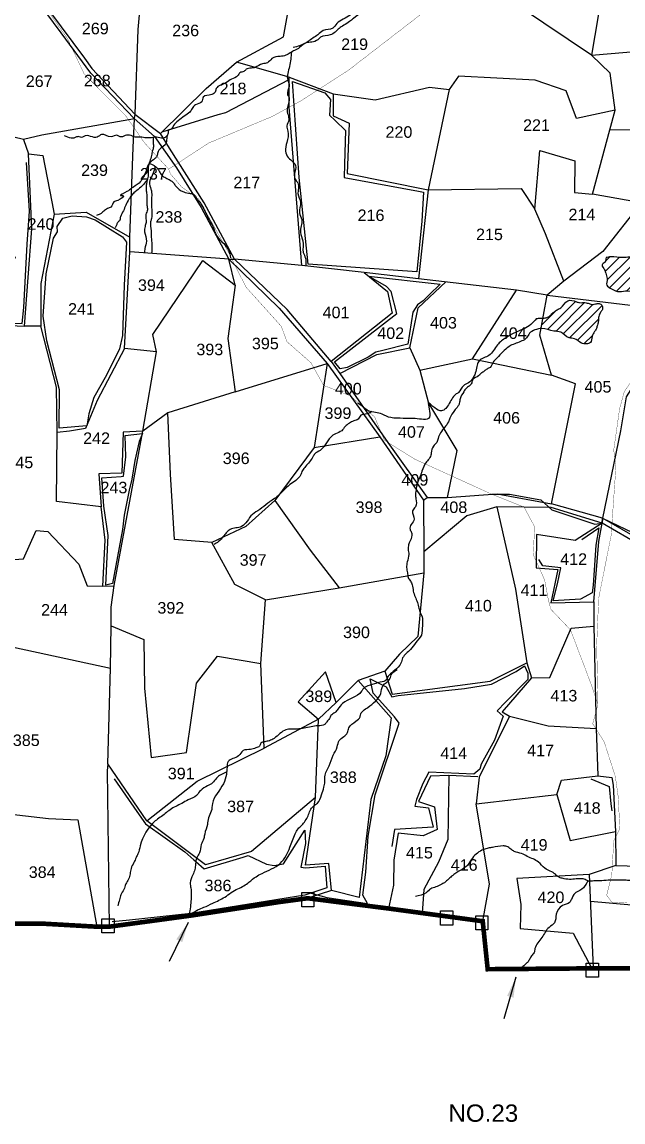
# Model space of a CAD drawing. Header units: feet. Extents: x 182083 to 187049, y 1571345 to 1577743.
# Drawn here: x 183871 to 184913, y 1572748 to 1574657 of the extents above; entities that cross this region are included whole.
import ezdxf
from ezdxf.enums import TextEntityAlignment as Align

# ---------------------------------------------------------------- set-up
doc = ezdxf.new("R2010")
doc.units = ezdxf.units.FT
doc.header["$LTSCALE"] = 15
doc.header["$MEASUREMENT"] = 0
doc.linetypes.add('ACAD_ISO02W100', pattern=[15, 12, -3])
doc.linetypes.add('HIDDEN2', pattern=[0.1875, 0.125, -0.0625])
for name, color, linetype in [('HILL', 223, 'Continuous'), ('PLOT', 7, 'Continuous'), ('PLOT NO', 7, 'Continuous'), ('ROADS', 6, 'ACAD_ISO02W100'), ('TANKS-STREAM', 4, 'Continuous'), ('TEXT', 1, 'Continuous'), ('VILLAGE STONES', 240, 'Continuous')]:
    doc.layers.add(name, color=color, linetype=linetype)
doc.layers.add('VILLAGE BOUNDRY', color=5, linetype='HIDDEN2', lineweight=100)
doc.styles.get("Standard").update_dxf_attribs({"font": 'arial.ttf'})
doc.dimstyles.get("Standard").update_dxf_attribs({"dimtxt": 0.18, "dimasz": 35, "dimexe": 0.18, "dimexo": 0.0625, "dimgap": 0.09, "dimtad": 0, "dimtih": 1, "dimtoh": 1, "dimdec": 4, "dimzin": 0, "dimdsep": 46, "dimtxsty": 'Standard', "dimcen": 0.09, "dimadec": 0, "dimazin": 0, "dimtfac": 1, "dimtdec": 4, "dimtofl": 0, "dimtmove": 0, "dimatfit": 3, "dimfxl": 0, "dimtolj": 1, "dimtzin": 0, "dimarcsym": 0})

msp = doc.modelspace()

# ---------------------------------------------------------------- hatches: boundary and pattern name
at = {"layer": 'TANKS-STREAM', "lineweight": -3}
h = msp.add_hatch(dxfattribs=at)
h.set_pattern_fill('ANSI31', color=256, scale=100)
edge = h.paths.add_edge_path()
edge.add_spline(control_points=[(184884.1, 1574247.9), (184884.1, 1574247.9), (184886.7, 1574248.5), (184896.2, 1574250.7), (184910, 1574247.1), (184925, 1574249.2), (184939.1, 1574249.1), (184952.2, 1574251.1), (184965.2, 1574250.8), (184973, 1574256.6), (184983.3, 1574257.9), (184994.4, 1574255.1), (185010.3, 1574263.4), (185040.6, 1574264.5), (185038.6, 1574237.4), (185037.5, 1574223.3), (185040.3, 1574211.5), (185027, 1574204.5), (185031.3, 1574194.1), (185031.5, 1574184.1), (185022.7, 1574184.2), (185014.6, 1574177.7), (185000.8, 1574180.7), (184988.1, 1574188.2), (184975.3, 1574179.9), (184963.8, 1574188.1), (184950.8, 1574186.3), (184936.8, 1574184.6), (184922.8, 1574192.8), (184906.7, 1574186.8), (184895.4, 1574193.2), (184882.3, 1574199.1), (184887.6, 1574211.2), (184883.3, 1574219.6), (184882, 1574227.7), (184874.2, 1574235), (184883.4, 1574240), (184883.8, 1574245.1), (184884.1, 1574247.9)], knot_values=[0, 0, 0, 0, 4.036568, 8.073136, 29.005068, 41.152576, 53.069734, 71.306524, 81.182189, 90.899843, 98.937837, 111.907533, 123.337177, 152.923021, 177.360436, 187.588219, 198.024638, 209.225224, 222.804343, 227.206641, 235.471209, 242.665238, 258.404014, 273.356514, 283.402188, 298.354649, 309.430678, 322.183141, 339.868191, 354.359208, 368.834654, 378.985006, 390.565856, 400.084237, 406.222614, 415.932682, 422.427111, 430.59581, 430.59581, 430.59581, 430.59581], degree=3, periodic=0)
h.paths.add_polyline_path([(184933.1, 1574222.5), (184989.9, 1574222.5), (184989.9, 1574253.1), (184933.1, 1574253.1)], flags=24)
h = msp.add_hatch(dxfattribs=at)
h.set_pattern_fill('ANSI31', color=256, scale=100)
edge = h.paths.add_edge_path()
edge.add_spline(control_points=[(184771.2, 1574125.1), (184771.7, 1574125.2), (184779.2, 1574125.4), (184790.1, 1574119.5), (184807.9, 1574120.2), (184816.4, 1574107.2), (184831.4, 1574108.6), (184839.1, 1574099.2), (184849.1, 1574097.7), (184859.6, 1574099.5), (184858.4, 1574111.5), (184863.5, 1574118.8), (184867.5, 1574124.9), (184868.5, 1574130.3), (184870.8, 1574135.8), (184870.5, 1574141.1), (184871.6, 1574147.4), (184873.6, 1574152.9), (184879.5, 1574158.4), (184877.3, 1574166.9), (184870.8, 1574169), (184865.1, 1574167.1), (184857.9, 1574166.3), (184851, 1574169.9), (184844.2, 1574169.9), (184837.8, 1574169.4), (184829.7, 1574172.4), (184814.9, 1574177.2), (184809.2, 1574161.2), (184799.7, 1574158.3), (184795.3, 1574154.6), (184790.3, 1574151.5), (184786.2, 1574145.6), (184779.7, 1574143.3), (184775.7, 1574143), (184774.5, 1574142.9)], knot_values=[11.137682, 11.137682, 11.137682, 11.137682, 12.715383, 34.042607, 46.000741, 63.335298, 72.9538, 87.26114, 95.540364, 103.159366, 114.534805, 123.992481, 130.142512, 136.101079, 140.443051, 147.757778, 151.572767, 159.630293, 164.957239, 174.919988, 178.266316, 184.425511, 192.583512, 199.12196, 207.173147, 212.52532, 218.222406, 233.294715, 250.762656, 257.452271, 262.243844, 267.715225, 275.107768, 283.238046, 287.086629, 287.086629, 287.086629, 287.086629], degree=3, periodic=0)
edge.add_line((184774.5, 1574142.9), (184771.2, 1574125.1))

# ---------------------------------------------------------------- linework, layer by layer
at = {"layer": 'HILL', "lineweight": -3}
for points in [[(184340, 1574553.2), (184395.8, 1574534), (184406.1, 1574522.5), (184404.3, 1574495.3), (184414, 1574486), (184432.2, 1574468.5), (184430.2, 1574410.3), (184429.4, 1574386.7), (184558.5, 1574363), (184567.5, 1574361.3), (184564.3, 1574311.1), (184555.9, 1574223.5), (184367.4, 1574236.7), (184351.8, 1574387.1), (184340, 1574553.2)], [(183788.2, 1574458.4), (183787.2, 1574432.7), (183818, 1574332), (183818.8, 1574288.6), (183827.1, 1574277.1), (183838.2, 1574267.5), (183859, 1574248.8), (183843.9, 1574213.3), (183837.9, 1574199.3), (183821.6, 1574161.2), (183829.1, 1574136.9), (183835.5, 1574134.3), (183870.7, 1574133.7), (183873.6, 1574161.5), (183879.9, 1574271.1), (183883.6, 1574328.4), (183878.3, 1574412.9)], [(183941.4, 1574316.6), (183957.5, 1574320.5), (183982.6, 1574318.5), (183997.8, 1574313.5), (184019.1, 1574300.4), (184045.3, 1574284.2), (184051.7, 1574274.7), (184048.1, 1574200.1), (184044.9, 1574112.7), (184039.9, 1574089.8), (184017.1, 1574043.8), (183995.1, 1574005.4), (183986.6, 1573976.7), (183983, 1573955.9), (183935.3, 1573951.9), (183935.6, 1574018.6), (183913.8, 1574103.8), (183907.5, 1574146.5), (183912.8, 1574219.9), (183925.6, 1574281.7), (183932.3, 1574292.6), (183931.6, 1574301.8), (183941.4, 1574316.6)], [(184472.1, 1574215.7), (184596.3, 1574202), (184577, 1574183.3), (184566.4, 1574173), (184556.6, 1574166.2), (184549, 1574153.4), (184539.9, 1574097.8), (184496.9, 1574087), (184484.7, 1574083.9), (184471.1, 1574075.2), (184435, 1574057.2), (184422.8, 1574054.8), (184413.1, 1574067.3), (184520.9, 1574151), (184511.4, 1574189.1), (184502.8, 1574198), (184472.1, 1574215.7)], [(184009, 1573865.8), (184042.8, 1573868.1), (184046.7, 1573868.6), (184050.8, 1573902.1), (184049.9, 1573939.6), (184079.8, 1573942.6), (184073.9, 1573928.9), (184066.6, 1573895.8), (184061.1, 1573863.7), (184056.6, 1573844.5), (184048.1, 1573801.4), (184045.3, 1573776.2), (184027.8, 1573682.6), (184015.9, 1573679.8), (184019.9, 1573765.9), (184012.5, 1573816.9), (184009.2, 1573865.8)], [(184685.9, 1573837.4), (184716.4, 1573837.6), (184770.8, 1573827.8), (184789.8, 1573810.4), (184864.3, 1573785.4), (184877.1, 1573787.4), (184877.9, 1573795.9), (184943.1, 1573765), (185029, 1573696.1), (185050, 1573682.9), (185061.8, 1573665.5)], [(184841.8, 1573759.2), (184871.4, 1573779.3), (184866.3, 1573749.1), (184861.5, 1573679.7), (184859.7, 1573666.4), (184839.4, 1573655.2), (184792.1, 1573652.6), (184800, 1573681.8), (184805.3, 1573709.9), (184774.4, 1573713), (184767.6, 1573724)], [(184372.6, 1573145.5), (184399.5, 1573137.8), (184470, 1573127.4), (184461.8, 1573142.1), (184467, 1573181.7), (184471.5, 1573244.4), (184483.2, 1573315.9), (184524.8, 1573440.1), (184516.8, 1573451.4), (184479.7, 1573492.3), (184474.9, 1573517), (184502.3, 1573503.4), (184512.4, 1573486.1), (184523.5, 1573488.1), (184638.2, 1573500.5), (184685.2, 1573507.7), (184728.3, 1573529.9), (184742.7, 1573539.7), (184748.2, 1573526.9), (184748.3, 1573515.8), (184709.7, 1573476.9), (184694.9, 1573461.9), (184705.6, 1573452.5), (184690.2, 1573411), (184667.2, 1573369.3), (184664.8, 1573360.4), (184654.3, 1573351.7), (184576.7, 1573355.5), (184566.1, 1573335.7), (184554.9, 1573308.1), (184552.1, 1573296.2), (184576.2, 1573293.3), (184583.9, 1573260.1), (184517.1, 1573255.9), (184512.1, 1573226.1)], [(184030.6, 1573343.7), (184069.7, 1573287.1), (184085.1, 1573265.7), (184153.1, 1573217.1), (184168.8, 1573203.4), (184172.2, 1573200.4), (184186.9, 1573187.6), (184254.5, 1573208), (184262.8, 1573210.5), (184294.9, 1573195.6), (184307.9, 1573193.3), (184324.6, 1573196.5), (184361.5, 1573254.5), (184362.8, 1573231.3), (184354.7, 1573190.7), (184362.4, 1573189.1), (184396.4, 1573192.3), (184399.5, 1573154.4), (184361.1, 1573141.7), (184163.4, 1573109.9), (184057.4, 1573098.8), (184027.2, 1573095.7)], [(184857.5, 1573343.9), (184889.3, 1573330.7), (184892.4, 1573300.6), (184893.9, 1573288.3)]]:
    msp.add_lwpolyline(points, dxfattribs=at)
at = {"layer": 'PLOT'}
for points in [[(184579.1, 1574919.4), (184662.8, 1574907.5), (184795, 1574888.7), (184911, 1574906.8), (184858.7, 1574598.9), (184735.5, 1574681.8), (184629.6, 1574683.6), (184469.1, 1574692.1), (184370.2, 1574709.5), (184383.4, 1574794.1)], [(184858.7, 1574598.9), (185015.5, 1574612.6), (185031.8, 1574660), (185060.2, 1574671.1), (185004.9, 1574872.5), (184992.5, 1574909.2), (184911, 1574906.8)], [(184082.5, 1574765.5), (184071.5, 1574643.8), (184066.7, 1574496.7), (184110.8, 1574463.2)], [(184356.2, 1574234.5), (184239.2, 1574245.2), (184186.9, 1574342.8), (184126.7, 1574438), (184110.8, 1574463.2), (184190.4, 1574541.6), (184242.8, 1574587), (184324.1, 1574630.9), (184336.1, 1574694.8), (184242.2, 1574716.4), (184157.7, 1574730.6), (184157.1, 1574773.8)], [(183920.4, 1574731.7), (183918.3, 1574675.2), (183979.4, 1574593.7), (183991.6, 1574576.2), (184066.7, 1574496.7), (184065.3, 1574489.4), (183990.2, 1574567.9), (183938.5, 1574637.8), (183911.8, 1574674), (183912.7, 1574722.9)], [(184113.9, 1574466.3), (184211.3, 1574496), (184224.4, 1574499.8), (184334, 1574556.7), (184334.1, 1574561.2), (184242.8, 1574587)], [(184890.5, 1574469.9), (184899.5, 1574503.5), (184891.2, 1574568), (184858.7, 1574598.9)], [(184810.5, 1574206.9), (184781.7, 1574182.7), (184728.7, 1574191.5), (184603.9, 1574205.9), (184558.7, 1574211.1), (184464.3, 1574222), (184356.2, 1574234.5), (184334.1, 1574508.7), (184334, 1574556.7), (184334.1, 1574561.2), (184410.3, 1574532.1), (184483.4, 1574521.6), (184577.4, 1574543.8), (184611.5, 1574539.4)], [(184899.5, 1574503.5), (184832.7, 1574489.1), (184814.6, 1574537), (184761.1, 1574556), (184628.2, 1574562.8), (184611.5, 1574539.4), (184575.2, 1574365.7), (184736.5, 1574368), (184760.7, 1574332), (184769.1, 1574433.6), (184829.7, 1574415.8), (184829.4, 1574360.8), (184860.3, 1574357.8)], [(184410.3, 1574532.1), (184410.8, 1574494), (184438.4, 1574481.3), (184435.1, 1574393.8), (184575.2, 1574365.7), (184558.7, 1574211.1)], [(184229.4, 1574245.1), (184097, 1574254.9), (184057.5, 1574257.9), (184057.5, 1574283.5), (184063.6, 1574438.8), (184065.8, 1574488.9), (183905.1, 1574460.3), (183873.2, 1574452.8), (183842, 1574460.5), (183816.6, 1574487.4)], [(184065.3, 1574489.4), (184100.7, 1574458.2), (184138.9, 1574403.5), (184181.8, 1574334.7), (184229.4, 1574245.1), (184239.2, 1574245.2)], [(185241, 1574342.5), (185145.7, 1574310.2), (185039.3, 1574305), (185022.9, 1574275.7), (184945.1, 1574343), (184860.3, 1574357.8), (184890.5, 1574469.9), (184972.9, 1574470), (184990.1, 1574498.9), (185084.2, 1574466.6), (185098.1, 1574428.3), (185155.3, 1574372.4), (185223.5, 1574395.1)], [(183785.6, 1574475.5), (183784.2, 1574436.6), (183811.1, 1574330.7), (183813.5, 1574279.2), (183854.1, 1574247.6), (183816.4, 1574170.7), (183823.9, 1574131.2), (183874.8, 1574129.3)], [(183873.2, 1574452.8), (183882.2, 1574427.8), (183906.6, 1574425.3), (183922.4, 1574344.7), (183926.7, 1574323.6), (183982.2, 1574326.8), (184057.5, 1574283.5)], [(183926.7, 1574323.6), (183903.2, 1574203.1), (183903.2, 1574129.3), (183874.8, 1574129.3), (183887.9, 1574298.1), (183882.2, 1574427.8)], [(184945.1, 1574343), (184878.3, 1574258.3), (184810.5, 1574206.9), (184778.9, 1574289.3), (184760.7, 1574332)]]:
    msp.add_lwpolyline(points, dxfattribs=at)
at = {"layer": 'PLOT', "lineweight": -3}
for points in [[(184019.4, 1573370), (184024.2, 1573535.7), (184025.1, 1573609.4), (184025.6, 1573641.3), (184030.5, 1573679.1), (184080.6, 1573946.9), (184103.8, 1574084.5), (184048.8, 1574090.2), (184057.5, 1574257.9)], [(184103.8, 1574084.5), (184097.9, 1574114.4), (184184.7, 1574243.1), (184240.3, 1574200.3), (184229.4, 1574245.1)], [(184229.4, 1574245.1), (184317.1, 1574160.3), (184399.9, 1574064), (184491.6, 1573936.8), (184567.1, 1573826.9), (184568.1, 1573737.7)], [(184464.3, 1574222), (184504.9, 1574189.4), (184512.7, 1574151.5), (184407.2, 1574067.6), (184330.7, 1574157.7), (184239.2, 1574245.2)], [(184407.2, 1574067.6), (184422, 1574046.8), (184486.3, 1574080), (184543.3, 1574091.4), (184558, 1574161.1), (184605.9, 1574205.7)], [(184240.3, 1574200.3), (184227.9, 1574107.6), (184240.8, 1574015.2), (184399.9, 1574064)], [(184543.3, 1574091.4), (184560.7, 1574052.7), (184652.4, 1574072.1), (184728.7, 1574191.5)], [(184567.1, 1573826.9), (184573.4, 1573831.8), (184608.4, 1573832), (184695.3, 1573838), (184789.6, 1573820.7), (184830.8, 1574028.7), (184789.1, 1574044.2), (184769.1, 1574113.2), (184781.7, 1574182.7)], [(184781.7, 1574182.7), (185013.3, 1574155.2), (185079.5, 1574150)], [(185013.3, 1574155.2), (184918.8, 1574006.3), (184908.9, 1573947.2), (184877.9, 1573795.9), (184877.1, 1573787.4), (184830.5, 1573757.1), (184763.1, 1573767.8), (184762.5, 1573709.6), (184800.1, 1573706.9), (184787.9, 1573649.2), (184863, 1573651), (184871.5, 1573755.7), (184877.1, 1573787.4)], [(184010.9, 1573677.7), (184014.7, 1573757.6), (184007.8, 1573815.5), (183930.7, 1573825), (183931.7, 1573944.3), (183930.5, 1574023), (183903.2, 1574129.3)], [(184048.8, 1574090.2), (184001.3, 1574000.2), (183981.1, 1573951.4), (183953, 1573946.6), (183931.7, 1573944.3)], [(183590.9, 1574077.3), (183615.4, 1573998.8), (183681, 1573784.1), (183784.8, 1573781.3), (183806.6, 1573720.8), (183819.9, 1573681.1), (183820.8, 1573580.4), (183856.2, 1573572.3), (184024.2, 1573535.7)], [(184652.4, 1574072.1), (184789.1, 1574044.2)], [(184399.9, 1574064), (184377.4, 1573918.8), (184491.6, 1573936.8)], [(184560.7, 1574052.7), (184576, 1573995.6), (184625.3, 1573913.5), (184608.4, 1573832)], [(184422, 1574046.8), (184505.4, 1573927), (184573.4, 1573831.8)], [(184240.8, 1574015.2), (184123.8, 1573978.5), (184080.6, 1573946.9)], [(184377.4, 1573918.8), (184309.5, 1573826.7), (184259.3, 1573781.6), (184200.2, 1573753.7), (184135.4, 1573759), (184128.1, 1573872.1), (184123.8, 1573978.5)], [(184080.6, 1573946.9), (184046.1, 1573945.1), (184044.1, 1573873.8), (184003.7, 1573872.8), (184007.8, 1573815.5)], [(184309.5, 1573826.7), (184370.6, 1573740.7), (184420.9, 1573675.1)], [(185675.8, 1573164.7), (185454, 1573318.4), (185369.5, 1573382.7), (185289.9, 1573443), (185222.4, 1573505), (185157.7, 1573567.4), (185042.7, 1573675.9), (184946.2, 1573756.9), (184877.9, 1573795.9), (184789.6, 1573820.7)], [(184945.1, 1573747.8), (184877.1, 1573787.4), (184788.9, 1573814.7), (184694.7, 1573815.5), (184642.3, 1573800.2), (184568.1, 1573737.7), (184567.7, 1573700.9), (184557.3, 1573590.6), (184525.8, 1573560), (184499.9, 1573530.3), (184453.8, 1573514.3), (184415.7, 1573476.1), (184397.2, 1573529.2), (184350.1, 1573477.4), (184385.1, 1573447), (184415.7, 1573476.1)], [(184694.7, 1573815.5), (184727.1, 1573672.6), (184746.5, 1573545.2), (184754.7, 1573518.9), (184786.4, 1573519.7), (184823.7, 1573605.3), (184862.8, 1573608.4)], [(183806.6, 1573720.8), (183873.5, 1573725.5), (183895.5, 1573774.6), (183915.6, 1573773), (183969, 1573716), (183983.5, 1573678.6), (184010.9, 1573677.7), (184030.4, 1573678.4)], [(184293.1, 1573654.4), (184239.9, 1573680.7), (184200.2, 1573753.7)], [(184385.1, 1573447), (184290.6, 1573396.7), (184285.3, 1573543.6), (184293.1, 1573654.4), (184420.9, 1573675.1), (184567.7, 1573700.9)], [(184863, 1573651), (184862.8, 1573608.4), (184867.1, 1573431.3), (184869.6, 1573349.2), (184894.1, 1573345.9), (184896.5, 1573332.6), (184900.4, 1573252.4), (184901.2, 1573193.2), (184854.9, 1573178), (184861.8, 1573015)], [(184025.1, 1573609.4), (184082, 1573585.4), (184083.4, 1573500.8), (184095, 1573380.6), (184155.8, 1573389.3), (184173.7, 1573509.5), (184209.7, 1573556.7), (184285.3, 1573543.6)], [(184499.9, 1573530.3), (184512.8, 1573490.8), (184682.7, 1573513), (184746.5, 1573545.2)], [(184754.7, 1573518.9), (184703.5, 1573459.9), (184716.5, 1573452.7), (184783.6, 1573435.8), (184867.1, 1573431.3)], [(184453.8, 1573514.3), (184511.2, 1573449.7), (184502, 1573383.6), (184475.6, 1573307.6), (184455.4, 1573137.7), (184407.6, 1573149.9), (184366.3, 1573136.6)], [(184407.6, 1573149.9), (184403.3, 1573197), (184362.8, 1573193.9), (184379.6, 1573311.3), (184385.1, 1573447)], [(184716.5, 1573452.7), (184663.9, 1573346.8), (184658.8, 1573300.5), (184798.6, 1573316.4), (184806.8, 1573341.5), (184869.6, 1573349.2)], [(184087.5, 1573270.8), (184174.4, 1573339.5), (184290.6, 1573396.7)], [(184379.6, 1573311.3), (184268.6, 1573217.7), (184188.8, 1573194.7), (184087.5, 1573270.8), (184019.4, 1573370), (184018.5, 1573357.7), (184021.8, 1573087.2)], [(184661.4, 1573347), (184611.2, 1573349.6), (184579.6, 1573348.6), (184558.7, 1573304.7), (184586.6, 1573295), (184590.7, 1573255.7), (184566.9, 1573244.9), (184523.5, 1573249.2), (184515.9, 1573202.9), (184515, 1573159.4), (184506.5, 1573118.8)], [(184611.2, 1573349.6), (184609.5, 1573238.4), (184593.5, 1573199), (184567.8, 1573151.7), (184564.7, 1573110.9)], [(183724, 1573310.8), (183821.1, 1573285.8), (183916.9, 1573274.8), (183967.8, 1573272.9), (184000.7, 1573087.2)], [(184798.6, 1573316.4), (184821.6, 1573236.8), (184900.4, 1573252.4)], [(184670, 1573096.7), (184681.6, 1573160.9), (184658.8, 1573300.5)], [(184901.2, 1573193.2), (184998.5, 1573190.4), (185033.3, 1573210.3)], [(184854.9, 1573178), (184729, 1573170.6), (184736.4, 1573126), (184734.9, 1573084.3), (184827, 1573075.9), (184859.3, 1573014.7)], [(184856.9, 1573131.3), (185038.1, 1573115.4), (185097.9, 1573182.9)]]:
    msp.add_lwpolyline(points, dxfattribs=at)
at = {"layer": 'ROADS', "lineweight": -3, "ltscale": 0.1, "const_width": 0.5}
for points in [[(185063.3, 1575046.9), (185042.9, 1575021.1), (184983, 1574957.8), (184930.1, 1574923.5), (184855.3, 1574875.2), (184727, 1574788.3), (184565.6, 1574672.2), (184437, 1574573), (184355.7, 1574520.6), (184304.5, 1574492.7), (184194.5, 1574446.7), (184125.2, 1574401.4), (184083.5, 1574446.7), (184050.3, 1574494.5), (184011, 1574533.9), (183978.6, 1574566.5), (183949.8, 1574627.6), (183881, 1574724.6), (183813.1, 1574780.8), (183800.7, 1574795.6), (183781.8, 1574860.3), (183738.9, 1574904), (183698.9, 1574934.9), (183616.6, 1574944.5)], [(184870, 1573472.7), (184867.7, 1573575.8), (184871.2, 1573657.1), (184892.8, 1573766.1), (184901.1, 1573885.1), (184897.3, 1573914), (184907.5, 1573986), (184915.6, 1574015.4), (184956.1, 1574074.9), (184974.9, 1574085.9), (185049.2, 1574157.2), (185102.5, 1574211.7), (185140.8, 1574285.1), (185146.5, 1574302.6), (185209.7, 1574306), (185206, 1574330.7), (185206.6, 1574355.4), (185227.4, 1574407.4), (185262.9, 1574436.7)], [(184920.5, 1573128.7), (184893.6, 1573130.1), (184885.1, 1573141.7), (184894, 1573177.8), (184897.3, 1573236.1), (184907.9, 1573257.6), (184905, 1573313), (184900.1, 1573347.6), (184880.7, 1573408), (184860.8, 1573439.4), (184870, 1573472.7), (184858.1, 1573507.9), (184822.3, 1573602.1), (184788, 1573638.1), (184783.6, 1573655.6), (184777.5, 1573688.6), (184762.6, 1573721.5), (184757.6, 1573732.9), (184760.1, 1573780.8), (184741.8, 1573815.1), (184685.9, 1573837.4), (184552.1, 1573898.3), (184499.4, 1573931.1), (184482.5, 1573971.6), (184439.9, 1574008.4), (184394, 1574026.2), (184372.1, 1574065.5), (184330.3, 1574102.2), (184320.4, 1574128.9), (184259.4, 1574196.7), (184240.2, 1574234.6), (184227.8, 1574259.2), (184177.5, 1574349.2), (184147.4, 1574370.7), (184128.4, 1574392.9), (184125.2, 1574401.4)]]:
    msp.add_lwpolyline(points, dxfattribs=at)
at = {"layer": 'TANKS-STREAM', "lineweight": -3}
for points in [[(185212, 1577240.8), (185211.1, 1577222.1), (185212.8, 1577215.5), (185212.5, 1577203.3), (185208, 1577195.6), (185210, 1577184), (185202.8, 1577159.6), (185204.3, 1577137.4), (185204.3, 1577125.5), (185200.3, 1577117.5), (185200.3, 1577107.6), (185194.6, 1577100.8), (185185.5, 1577091.1), (185179.8, 1577080.3), (185172.7, 1577070.9), (185161, 1577053.1), (185152.2, 1577041.4), (185147.6, 1577026.1), (185145.1, 1577015.6), (185133.7, 1577002.2), (185123.1, 1576979.2), (185112.6, 1576964.1), (185110.6, 1576963.1), (185104.3, 1576949.1), (185099.2, 1576943.7), (185089, 1576929), (185081.6, 1576922.4), (185068.2, 1576916.7), (185055.9, 1576909.3), (185047.4, 1576907.1), (185038, 1576900.5), (185024.1, 1576892), (185011.3, 1576888.9), (184998.2, 1576882.9), (184984.5, 1576876.4), (184962.3, 1576867.3), (184953.5, 1576859.9), (184920.3, 1576851.1), (184904.9, 1576839.5), (184899.2, 1576836.1), (184892.1, 1576833.8), (184894.7, 1576825), (184900.9, 1576817.3), (184903.8, 1576809.6), (184906.6, 1576802), (184909.5, 1576794.8), (184905.8, 1576795.7), (184901.8, 1576803.7), (184887.8, 1576813.6), (184880.4, 1576823.3), (184873.6, 1576825), (184857.7, 1576821.6), (184845.2, 1576810.5), (184839.7, 1576803.9), (184824.4, 1576796.8), (184818.1, 1576792.6), (184802.2, 1576786), (184796.8, 1576783.2), (184786.8, 1576774.7), (184778.8, 1576769.3), (184766.6, 1576761.3), (184744.9, 1576746.3), (184734.1, 1576737.5), (184718.7, 1576731), (184702.7, 1576721), (184686.8, 1576706.8), (184680, 1576696), (184671.2, 1576682.4), (184656.9, 1576669), (184654, 1576654.3), (184641.5, 1576641), (184631.5, 1576626.5), (184627.3, 1576614.5), (184623.6, 1576588.7), (184618.1, 1576563.4), (184612.7, 1576552.6), (184608.5, 1576543.8), (184605.3, 1576535), (184600.8, 1576525.3), (184596.2, 1576512.6), (184596.2, 1576505.4), (184597.7, 1576494.4), (184604.5, 1576483.4), (184606.2, 1576472.1), (184609, 1576463.5), (184612.5, 1576452.4), (184615, 1576444.5), (184617.6, 1576429.7), (184618.4, 1576418), (184623.6, 1576407.8), (184626.7, 1576394.2), (184634.1, 1576385.4), (184639.8, 1576378.8), (184644.1, 1576363), (184649.5, 1576355.9), (184654.3, 1576343.1), (184656.9, 1576332.3), (184667.4, 1576313.8), (184674.3, 1576306.1), (184679.1, 1576299), (184687.3, 1576289.4), (184690.5, 1576284), (184695.9, 1576274.3), (184702.7, 1576261.9), (184707, 1576245.1), (184713.3, 1576231.8), (184719, 1576226.4), (184721, 1576221.3), (184722.1, 1576206.8), (184730.1, 1576197.7), (184736, 1576186), (184749.5, 1576163.3), (184762.6, 1576138.8), (184764, 1576124.6), (184771.1, 1576111.8), (184776.8, 1576099.3), (184779.6, 1576088.5), (184782.8, 1576082.8), (184793, 1576065.9), (184799.6, 1576055.1), (184805.8, 1576045.1), (184812.4, 1576035.5), (184816.9, 1576025.5), (184820.1, 1576017.6), (184824.6, 1576005.4), (184829.5, 1575991.7), (184834.6, 1575981.5), (184838.3, 1575974.1), (184848.6, 1575959.4), (184858, 1575947.5), (184865.4, 1575940.7), (184873.1, 1575930.7), (184878.5, 1575922.7), (184882.4, 1575915.1), (184887.3, 1575908.8), (184893.3, 1575903.7), (184901.2, 1575896.3), (184909.8, 1575881.5), (184924.6, 1575857.9), (184940.6, 1575827.8), (184945.1, 1575813.3), (184947.1, 1575803.7), (184944, 1575794.6), (184944, 1575785.8), (184951.7, 1575776.9), (184949.1, 1575764.1), (184948.3, 1575752.2), (184950.5, 1575727), (184954.2, 1575708.2), (184954.8, 1575697.7), (184956.2, 1575686.3), (184952, 1575680.9), (184947.1, 1575665), (184946.6, 1575657.9), (184949.7, 1575649.1), (184954, 1575636.6), (184950.8, 1575619.7), (184953.1, 1575613.7), (184957.6, 1575601.2), (184956.8, 1575582.4), (184956.5, 1575572.5), (184958.5, 1575549.5), (184959.7, 1575537.3), (184961.4, 1575526.5), (184965.1, 1575518.5), (184968.5, 1575509.4), (184969, 1575498.1), (184967.9, 1575489.5), (184973.6, 1575479), (184975, 1575473.6), (184976.4, 1575462), (184982.4, 1575448.9), (184988.1, 1575437.1), (184990.1, 1575425.7), (184991, 1575416.6), (184994.4, 1575405.3), (185000.7, 1575395.6), (185002.9, 1575389.1), (185011.5, 1575378), (185024.6, 1575342), (185026.9, 1575330.3), (185033.4, 1575316.1), (185036.9, 1575303.3), (185040, 1575294.2), (185045.4, 1575285.4), (185046.8, 1575269.9), (185051.1, 1575257.7), (185056.2, 1575250.3), (185060.5, 1575241.5), (185063.9, 1575231.3), (185066.8, 1575224.7), (185072.5, 1575216.5), (185079.3, 1575195.3), (185082.7, 1575185.6), (185087.8, 1575176.2), (185090.4, 1575169.1), (185094.4, 1575154.9), (185103.8, 1575147.2), (185107.2, 1575134.2), (185111.5, 1575118.4), (185115.2, 1575110.5), (185117.5, 1575097.9), (185122.9, 1575085.4), (185126.6, 1575078), (185128.3, 1575067.2), (185128.9, 1575059.3), (185128.6, 1575051.7), (185132.9, 1575043.8), (185134, 1575037.8), (185134.9, 1575027.3), (185142.8, 1575011.9), (185144.3, 1574999.7), (185144.5, 1574986.3), (185152.4, 1574944.2), (185156.7, 1574935.6), (185159.9, 1574915.6), (185166, 1574908.1), (185169.2, 1574892), (185172.4, 1574874.8), (185173.5, 1574866), (185182.5, 1574849.2), (185186.8, 1574836), (185190.4, 1574822.8), (185193.6, 1574806.7), (185198.9, 1574791.3), (185201.4, 1574780.6), (185204, 1574771.3), (185208.3, 1574756.8), (185212.9, 1574739.6), (185220.8, 1574727.8), (185226.5, 1574708.9), (185235.9, 1574694.6), (185247.7, 1574658.3), (185253.4, 1574651.5), (185256.6, 1574643.2), (185260.6, 1574627.9), (185269.2, 1574606.1), (185275.3, 1574599.6), (185279.9, 1574591.4), (185285.3, 1574577.1), (185294.6, 1574556.5), (185305, 1574545), (185309.7, 1574536.8), (185313.2, 1574530), (185320.8, 1574518.2), (185331.1, 1574500), (185338.3, 1574491.4), (185347.2, 1574483.9), (185354, 1574474.9), (185358.7, 1574463.9), (185370.9, 1574441.3), (185377.4, 1574428.9), (185386.3, 1574417.1), (185395.7, 1574404.6), (185399.9, 1574394.6), (185408.2, 1574385.7), (185416.4, 1574374.2), (185420.7, 1574362.1), (185426.8, 1574352), (185431.5, 1574347), (185447.2, 1574320.4), (185456.2, 1574300), (185461.6, 1574278.9), (185470.9, 1574262.8), (185482.3, 1574246.4), (185495.2, 1574223), (185508.1, 1574216.9), (185516.3, 1574201.5), (185522.4, 1574189.7), (185529.2, 1574179), (185546.1, 1574169), (185554.6, 1574160), (185567.9, 1574152.2), (185574, 1574145), (185603.1, 1574123.3), (185615.6, 1574111.2), (185626, 1574101.5), (185633.9, 1574093.3), (185636, 1574080.4), (185640.7, 1574073.6), (185647.5, 1574066.1), (185654.3, 1574056.1), (185659.3, 1574048.3), (185671.5, 1574039.7), (185684.8, 1574031.2), (185689.1, 1574021.9), (185693.7, 1574013.7), (185698.4, 1574004.8), (185707.3, 1573996.9), (185718.8, 1573989), (185730.2, 1573980.8), (185741.3, 1573970.1), (185748.5, 1573963.7), (185757.8, 1573954), (185765.7, 1573945.8), (185770.7, 1573936.1), (185818.9, 1573890.9), (185829.8, 1573873.8), (185845.3, 1573864.1), (185859.6, 1573856.6), (185873.3, 1573848.6), (185879.6, 1573842.9), (185889.3, 1573829.2), (185901.4, 1573813.2), (185915.1, 1573790.3), (185924.8, 1573776), (185943.1, 1573753.2), (185956.9, 1573737.2), (185972.3, 1573701.7), (185978.6, 1573689.7), (185986.1, 1573673.7), (185990.6, 1573662.9), (186013.6, 1573612.6), (186023.4, 1573586.3), (186034.2, 1573556.6), (186042.8, 1573538.3), (186048.6, 1573519.5), (186056.6, 1573500), (186077.2, 1573458.9), (186089.8, 1573411.1), (186096.7, 1573384.8), (186101.9, 1573368.2), (186120.8, 1573333.9), (186127, 1573313.3), (186133.3, 1573272.7), (186132.8, 1573251.6), (186137.4, 1573234.4), (186139.1, 1573218), (186156.3, 1573202.5)], [(184785.6, 1575924.5), (184787.2, 1575916.9), (184792.1, 1575904.6), (184797.8, 1575894.8), (184804.9, 1575884.5), (184808.5, 1575873), (184809.3, 1575861.6), (184814.2, 1575852.4), (184822.9, 1575830.9), (184824.5, 1575816), (184825.9, 1575797.2), (184828.9, 1575783.3), (184829.7, 1575773), (184831.1, 1575750.9), (184828.9, 1575724.9), (184826.7, 1575717.6), (184825.6, 1575708.6), (184824.3, 1575698), (184820.5, 1575680.3), (184819.6, 1575666.1), (184823.2, 1575638.8), (184828.4, 1575629.5), (184837.6, 1575611), (184846.6, 1575603.9), (184849.6, 1575597.7), (184845.8, 1575580.3), (184843.4, 1575573.7), (184854, 1575544.7), (184873.3, 1575526.7), (184878.8, 1575519.9), (184882.6, 1575507.9), (184884.8, 1575489.4), (184888, 1575480.7), (184906.6, 1575448.4), (184908, 1575431), (184913.4, 1575412.7), (184915.9, 1575405.9), (184921.3, 1575394.2), (184926, 1575384.2), (184930.1, 1575375.4), (184934.7, 1575367.6), (184950.8, 1575315.2), (184955.9, 1575297.1), (184967.2, 1575266.9), (184972, 1575259.1), (184978.6, 1575249.1), (184988.5, 1575228.9), (184994, 1575217), (185011.8, 1575174), (185015.2, 1575150.7), (185031, 1575131.9), (185038.9, 1575118.2), (185044.7, 1575104.8), (185047.5, 1575099), (185051.2, 1575091.8), (185054.4, 1575072.8), (185060.5, 1575061.5), (185065.7, 1575052.2), (185068.1, 1575043.7), (185069.1, 1575034.4), (185071.5, 1575022.5), (185074.2, 1575008.8), (185077, 1574998.8), (185092, 1574919.8), (185103.7, 1574868.1), (185108, 1574852.6), (185117.9, 1574822.2), (185118.8, 1574807.5), (185117.9, 1574792), (185118.4, 1574774.4), (185122.2, 1574762.3), (185127, 1574747.7), (185128.3, 1574732.2), (185127.4, 1574719.3), (185138.3, 1574680.7), (185148.5, 1574667.7), (185157.2, 1574650.3), (185162.5, 1574629.5), (185177.5, 1574602.9), (185184.3, 1574588), (185191.1, 1574573.5), (185201.7, 1574561.9), (185208, 1574548.8), (185214.3, 1574533.9), (185226.9, 1574520.6), (185232.2, 1574508.5), (185239, 1574493.5), (185242.9, 1574482.9), (185247.7, 1574472.8), (185252.5, 1574463.6), (185257.4, 1574452.5), (185261.2, 1574441.4), (185274.4, 1574411.6), (185286.4, 1574391.8), (185297.6, 1574371.5), (185304.3, 1574358), (185310.1, 1574348.8), (185330.4, 1574318.9), (185340.1, 1574302.5), (185347.4, 1574286.5), (185359.5, 1574267.7), (185372.1, 1574235.9), (185378.9, 1574222.8), (185380.8, 1574214.6), (185386.6, 1574201.6), (185399.7, 1574196.8), (185415.7, 1574173.1), (185430.7, 1574165.4), (185447.6, 1574161), (185453.9, 1574153.3), (185463.5, 1574146), (185465.7, 1574123.2), (185462.6, 1574109.4), (185457.4, 1574104.9)], [(184226.5, 1575093.6), (184229.6, 1575096.2), (184236.6, 1575099.4), (184245, 1575104.6), (184252.2, 1575111.9), (184276.4, 1575115.3), (184283.5, 1575111.6), (184291.9, 1575111.9), (184296.5, 1575111.6), (184305, 1575107.1), (184313, 1575104.6), (184333.3, 1575103.6), (184342, 1575101.8), (184358, 1575097.3), (184364.3, 1575094.3), (184371.1, 1575094.7), (184380, 1575092.6), (184387.6, 1575091.2), (184416.1, 1575079.8), (184435.6, 1575076.1), (184458.2, 1575074.2), (184474.9, 1575068.6), (184493.5, 1575060.4), (184505.3, 1575055.3), (184516.5, 1575048.3), (184547.9, 1575040.4), (184562, 1575039.5), (184566.9, 1575022.6), (184568, 1575010.3), (184568.5, 1575002.2), (184569.1, 1574993.3), (184570.3, 1574989), (184570.8, 1574980.6), (184569.9, 1574975.2), (184567.5, 1574967.9), (184565.4, 1574957.4), (184565.4, 1574951.4), (184556.9, 1574933.5), (184554.9, 1574926.6), (184552.1, 1574923.6), (184545.5, 1574918.2), (184538.6, 1574913.5), (184533.3, 1574905.1), (184526, 1574896.6), (184519.5, 1574891.4), (184513.1, 1574885), (184502.8, 1574867.8), (184495.6, 1574859.2), (184488.5, 1574851.5), (184478.2, 1574844.2), (184472, 1574836), (184467.5, 1574824.8), (184461.1, 1574794.7), (184463.6, 1574777.9), (184464.3, 1574770), (184463, 1574763.5), (184462.6, 1574753.6), (184460.5, 1574731.5), (184460.5, 1574718.1), (184461, 1574706.6), (184458.8, 1574693.9), (184455.6, 1574683.3), (184449.2, 1574676.9), (184439.8, 1574668.4), (184417, 1574653.9), (184409.7, 1574645.9), (184393.4, 1574641.7), (184384.2, 1574634.6), (184375.5, 1574628.9), (184367, 1574622.8), (184352.4, 1574615.5), (184341.1, 1574612.2)], [(184478.8, 1574844.8), (184476.2, 1574836.7), (184475.1, 1574829.2), (184473.5, 1574822.5), (184472.9, 1574816.7), (184471.6, 1574810.5), (184470.2, 1574800.2), (184469.6, 1574793.4), (184468.8, 1574787.9), (184469.6, 1574779.3), (184468.8, 1574753.4), (184469.2, 1574748.1), (184471.3, 1574733), (184466.7, 1574726.9), (184466.1, 1574720.9), (184465.3, 1574715.6), (184464.6, 1574709.4), (184464.2, 1574701.2), (184463.8, 1574687.4), (184459.1, 1574674.9), (184445.9, 1574662.7), (184439.1, 1574657.6), (184428.8, 1574651), (184420.8, 1574645.5), (184414.2, 1574639.3), (184405.3, 1574634.4), (184388.7, 1574630.3), (184383.8, 1574626), (184373.5, 1574621.7), (184363.5, 1574620.6), (184352.3, 1574612.2), (184343.6, 1574607.3), (184336.2, 1574603.4), (184328.4, 1574598.9), (184318.5, 1574597), (184304.3, 1574593.1), (184296.5, 1574586.1), (184288, 1574584.2), (184275.1, 1574577.9), (184268, 1574576.8), (184259.8, 1574574.6), (184255.7, 1574571.1), (184248.7, 1574568.6), (184244.8, 1574563.3), (184234.4, 1574557.6), (184224.5, 1574551), (184207.8, 1574541.1), (184205.7, 1574535.2), (184199.8, 1574530.8), (184185.1, 1574526.3), (184182.4, 1574518.1), (184171.7, 1574512.9), (184165.8, 1574506.6), (184161.9, 1574500.4), (184152.2, 1574493.4), (184141.8, 1574485.4), (184133.6, 1574477), (184129.2, 1574470.9), (184125.4, 1574469.8), (184124.1, 1574463.8), (184121.4, 1574458.5), (184115.9, 1574455), (184103.8, 1574457), (184095.6, 1574456), (184083.9, 1574455.9), (184073.7, 1574457), (184064.4, 1574457.4), (184060, 1574459.6), (184049.5, 1574459.5), (184045.3, 1574457.7), (184039.8, 1574458.2), (184035.2, 1574460.2), (184025.3, 1574457.5), (184008.7, 1574461.7), (184001.1, 1574456.7), (183989.8, 1574458.3), (183977.9, 1574458.3), (183975.7, 1574456.7), (183968.2, 1574457.8), (183962.7, 1574456.1), (183958.3, 1574455.1), (183956.2, 1574455.3), (183944.2, 1574459.1)], [(184338.1, 1574604.5), (184334.8, 1574579.7), (184331.8, 1574555.6), (184334.1, 1574548.7), (184334.1, 1574545), (184331.4, 1574530.8), (184334.1, 1574525.2), (184334.1, 1574520.4), (184330.7, 1574502.5), (184332.9, 1574493.1), (184333.6, 1574486.8), (184329.9, 1574476.4), (184331.9, 1574467.4), (184330.1, 1574447.8), (184328.1, 1574432.5), (184332.4, 1574421.8), (184341.8, 1574413.2), (184345.3, 1574407.9), (184343.4, 1574393.1), (184346.3, 1574381.3), (184349.4, 1574377.4), (184349.4, 1574359.1), (184354.1, 1574343.8), (184352, 1574325.5), (184356, 1574313.9), (184353.7, 1574291.7), (184358, 1574277.1), (184358.7, 1574256.9), (184362.4, 1574247), (184362.9, 1574233.7)], [(184123.3, 1574461.2), (184121.5, 1574452.2), (184121, 1574447), (184109.1, 1574435.4), (184106.4, 1574430.4), (184104.6, 1574423.9), (184101.2, 1574419.6), (184091.2, 1574411.5), (184084.4, 1574394), (184080.1, 1574385.9), (184073.8, 1574377.3), (184060.8, 1574368.3), (184052.8, 1574362.4), (184041.8, 1574355.7), (184046.1, 1574355.8), (184036.7, 1574347), (184030, 1574344.7), (184024.8, 1574335.5), (184019.2, 1574333.2), (184015.3, 1574331), (184009.5, 1574326), (184005.9, 1574323.6), (183999.8, 1574321.1)], [(184098.3, 1574456.5), (184098.3, 1574447.2), (184098.8, 1574440.1), (184096.9, 1574433.5), (184095.3, 1574425.1), (184089.8, 1574404.6), (184089.8, 1574394.1), (184086.6, 1574375.6), (184085.9, 1574368.3), (184086.9, 1574359.6), (184087.1, 1574351.4), (184087.5, 1574338.9), (184088.2, 1574331.1), (184085.7, 1574322.7), (184085.9, 1574309), (184084.1, 1574301.9), (184083.4, 1574292.5), (184086.6, 1574276.3), (184083.8, 1574263.7), (184083.3, 1574255.9)], [(184091.1, 1574411.5), (184099.8, 1574407.6), (184109.4, 1574396.9), (184113.3, 1574390.8), (184120.1, 1574386.4), (184127.9, 1574382.1), (184132.8, 1574378.4), (184136.7, 1574373), (184151.2, 1574361.8), (184162.4, 1574359.1), (184168.6, 1574357.7), (184174, 1574350), (184177.7, 1574345.6), (184182.3, 1574339.5), (184193.9, 1574316.6), (184199.3, 1574306.7), (184203.4, 1574298.3), (184206.2, 1574290.1), (184229, 1574261.2), (184232.7, 1574247.8)], [(184101.8, 1574405.9), (184096.6, 1574390.5), (184092.1, 1574378.6), (184094.4, 1574366.8), (184095.6, 1574360.9), (184095.4, 1574349.8), (184095.8, 1574330.7), (184095.4, 1574315.7), (184093.9, 1574310.1), (184094.8, 1574294.3), (184094.8, 1574286.4), (184095.8, 1574273.6), (184096, 1574267.3), (184095.6, 1574255.7)], [(184088.2, 1574383.3), (184074.7, 1574368.2), (184064.8, 1574360.2), (184059.2, 1574353.9), (184056.2, 1574349.6), (184050.6, 1574339), (184046.6, 1574329.1), (184041.6, 1574318.7), (184041, 1574316.7), (184040.3, 1574313), (184036.7, 1574309), (184034.6, 1574304.3), (184032.6, 1574299.8)], [(184884.1, 1574247.9), (184892, 1574249.3), (184912.9, 1574248.1), (184925.1, 1574248.9), (184937, 1574249.3), (184955.1, 1574250.8), (184965, 1574251.8), (184973.7, 1574256), (184981.7, 1574257.3), (184994.6, 1574256.6), (185005.5, 1574260.2), (185035, 1574257.5), (185038.3, 1574233.3), (185038.1, 1574223.1), (185037.9, 1574212.6), (185030.6, 1574204.1), (185031.2, 1574190.6), (185030.8, 1574186.2), (185023.1, 1574183.3), (185016.6, 1574180.1), (185000.9, 1574181.6), (184986.5, 1574185.6), (184976.9, 1574182.6), (184962.5, 1574186.6), (184951.4, 1574186.4), (184938.6, 1574186), (184921.5, 1574190.4), (184907.1, 1574188.9), (184893.5, 1574193.9), (184885.4, 1574200), (184885.9, 1574211.5), (184883.4, 1574220.7), (184881.5, 1574226.6), (184877.3, 1574235.3), (184881.7, 1574240.1), (184884.1, 1574247.9)], [(184763.3, 1574142.5), (184770.6, 1574142.8), (184778.3, 1574143.3), (184785.8, 1574146.3), (184791.1, 1574151.6), (184795.5, 1574154.9), (184799.3, 1574157.6), (184805.3, 1574160.7), (184817.5, 1574173.2), (184832.5, 1574171.4), (184837.9, 1574169.8), (184843.3, 1574169.8), (184851.3, 1574169.2), (184857.5, 1574167.1), (184865.7, 1574167.5), (184871.8, 1574168.4), (184874.9, 1574167.3), (184877.6, 1574157.8), (184874.6, 1574153.4), (184871.4, 1574146), (184870.8, 1574142.2), (184870.2, 1574134.9), (184868.9, 1574130.8), (184867.2, 1574125.1), (184864.1, 1574119.7), (184859.7, 1574111.3), (184856.8, 1574100.4), (184849.5, 1574098.2), (184841.4, 1574099.6), (184829.2, 1574107.2), (184819.7, 1574108.7), (184805.4, 1574118.5), (184793.6, 1574120.4), (184772.8, 1574125.2), (184760.4, 1574122.4), (184751.2, 1574116.7), (184746, 1574108.6), (184738.1, 1574103.3), (184718.3, 1574095.2), (184697.3, 1574076.6), (184692.8, 1574072), (184688.1, 1574066.6), (184682.8, 1574057.5), (184677.6, 1574054.6), (184672.5, 1574050.9), (184667.5, 1574047.2), (184662.9, 1574042.7), (184652.8, 1574036.4), (184650.9, 1574030.8), (184646.6, 1574025.2), (184641, 1574021.1), (184637.1, 1574015.3), (184630.7, 1574003), (184629.3, 1573994.9), (184627, 1573990), (184620.8, 1573982.5), (184613.2, 1573969.2), (184610.6, 1573963), (184596.6, 1573944.1), (184592.5, 1573934.2), (184590.2, 1573927.4), (184584.5, 1573920.8), (184580.7, 1573909.3), (184578.5, 1573901.2), (184572.3, 1573893.4), (184564.5, 1573877.3), (184560.8, 1573867.3), (184556.3, 1573856.3), (184554.8, 1573847.9), (184553.2, 1573836.9), (184554.2, 1573829.7), (184553.2, 1573815.7), (184548.2, 1573808.5), (184551, 1573794.2), (184546, 1573785.2), (184543.9, 1573776.5), (184546.3, 1573770.9), (184546.7, 1573763.8), (184541.4, 1573749.5), (184540.7, 1573742), (184541.7, 1573733), (184539.2, 1573720), (184537.9, 1573710.4), (184539.5, 1573701.3), (184540.7, 1573693), (184544.5, 1573686.8), (184547.6, 1573680.5), (184549.5, 1573669.4), (184556.6, 1573649.9), (184559.4, 1573639.7), (184561.6, 1573632.5), (184563.8, 1573627.6), (184565.6, 1573616.1), (184565.3, 1573609.3), (184563.5, 1573593.1), (184553.8, 1573580.1), (184544.8, 1573568), (184531.1, 1573553.5), (184528, 1573544.2), (184517.4, 1573532.1), (184507.5, 1573523.4), (184504.7, 1573520), (184502.8, 1573515.6), (184492.2, 1573511.3), (184482, 1573508.5), (184467.1, 1573503.2), (184463, 1573500.4), (184459.9, 1573495.8), (184426.6, 1573474.2), (184418.8, 1573464.6), (184413.8, 1573459), (184406.4, 1573453.4), (184403.9, 1573448.4), (184399.8, 1573442.8), (184395.8, 1573437.9), (184384.3, 1573435.7), (184372.2, 1573433.8), (184347.9, 1573430.1), (184328.7, 1573428.9), (184308, 1573413.8), (184299.9, 1573409.8), (184291.8, 1573408.2), (184285.3, 1573405.4), (184282.5, 1573400.5), (184276.6, 1573397.3), (184267.3, 1573394.6), (184254.5, 1573392.7), (184246.1, 1573383.4), (184228.4, 1573373.8), (184226.5, 1573363.8), (184225.3, 1573351.4), (184220, 1573335.3), (184201, 1573301.1), (184199.1, 1573287.4), (184194.1, 1573276), (184192.3, 1573264.5), (184187.6, 1573248), (184186.1, 1573240.2), (184181.7, 1573229.7), (184178.6, 1573215.4), (184173.9, 1573206.7), (184171.8, 1573196.2), (184170.5, 1573186.2), (184167.1, 1573177.2), (184162.4, 1573163.1), (184163.7, 1573154.4), (184164.3, 1573141.3), (184163.4, 1573128), (184161.8, 1573115), (184161.5, 1573110.9), (184175.2, 1573116.2), (184186.4, 1573120.9), (184201.6, 1573128), (184222.4, 1573138.6), (184233.6, 1573146.3), (184245.4, 1573153.1), (184255.7, 1573158.1), (184264.4, 1573164.6), (184276.8, 1573173.9), (184287.1, 1573179.8), (184318.7, 1573197), (184328.9, 1573210.7), (184335.4, 1573225), (184344.5, 1573248.2), (184349.7, 1573256.9), (184356, 1573263.1), (184366.9, 1573279.8), (184376.2, 1573296.5), (184383.1, 1573301.5), (184390.2, 1573315.8), (184394.6, 1573329.4), (184396.1, 1573338.4), (184396.1, 1573347.4), (184403.6, 1573366.3), (184410.7, 1573384.9), (184417.6, 1573399.2), (184421, 1573410.4), (184429.1, 1573416.9), (184435.3, 1573424), (184437.8, 1573432.1), (184449.9, 1573443.6), (184457.4, 1573451.4), (184457.7, 1573454.3), (184470.8, 1573467.7), (184483.8, 1573478.6), (184493.2, 1573491.6), (184496.6, 1573505.3), (184509, 1573517.1), (184512.4, 1573526.1), (184521.5, 1573533.2)], [(184763.3, 1574142.5), (184753.2, 1574131.8), (184741.9, 1574124.6), (184729, 1574119.2), (184710.5, 1574108.9), (184695.5, 1574096.6), (184680.8, 1574078.2), (184663.9, 1574069), (184660.3, 1574061.5), (184657.9, 1574050.6), (184645.3, 1574030.7), (184636.6, 1574025.7), (184627.7, 1574013.8), (184623, 1574010.6), (184610.5, 1573992.3), (184596.1, 1573982.1), (184576, 1573995.6), (184577.5, 1573971.1), (184552.9, 1573968.8), (184543, 1573968.8), (184521, 1573969.6), (184510.4, 1573970.3), (184495.6, 1573976.4), (184484.2, 1573979.4), (184471.7, 1573982.1), (184463.3, 1573988.2), (184453.1, 1573995.4)], [(184477.8, 1573980.9), (184466.1, 1573976.1), (184458.5, 1573974.6), (184453.7, 1573967.8), (184446.3, 1573964.7), (184438.6, 1573960.6), (184431.2, 1573954.9), (184425.3, 1573947.7), (184414.4, 1573942.3), (184406.2, 1573936.4), (184396.6, 1573923.2), (184387.9, 1573913.4), (184378.6, 1573907.3), (184375.3, 1573902.3), (184362.6, 1573885.7), (184357.2, 1573878.7), (184354, 1573870.6), (184335.4, 1573854.1), (184312.7, 1573832.8), (184297, 1573821.9), (184283.1, 1573811), (184270.4, 1573802.4), (184251.3, 1573781.3), (184232.1, 1573776.5), (184225, 1573770.3), (184220.3, 1573764.7), (184211.4, 1573755.3), (184203.8, 1573750.3)], [(184224.9, 1573355.3), (184208, 1573344.8), (184201.4, 1573336.6), (184192.8, 1573331.5), (184180.7, 1573323.7), (184173.6, 1573315.1), (184159.2, 1573307.3), (184147.8, 1573301), (184127.5, 1573290.1), (184119.3, 1573283.4), (184101.7, 1573270.6), (184075.8, 1573227.7), (184071.9, 1573213.7), (184068.8, 1573207.4), (184064.8, 1573198.4), (184059.8, 1573188.3), (184058.2, 1573178.9), (184055.5, 1573169.5), (184050.8, 1573161.3), (184047.3, 1573151.6), (184042.2, 1573142.6), (184039.8, 1573134), (184036.7, 1573123.4)], [(185078.8, 1573235.8), (185079, 1573232.4), (185080.6, 1573227.1), (185078.4, 1573220), (185074.4, 1573216), (185067.7, 1573212.6), (185060.4, 1573206.5), (185053.3, 1573199.4), (185047.6, 1573193.4), (185033.3, 1573192), (185022.3, 1573186.5), (185017.5, 1573182.7), (184997.8, 1573177), (184988.9, 1573175.8), (184978.4, 1573169), (184971.9, 1573166.9), (184944.7, 1573172), (184938, 1573170.8), (184930.7, 1573167.9), (184925.1, 1573167.1), (184917, 1573167.9), (184907.4, 1573167.9), (184898.9, 1573167.9), (184887.6, 1573167.7), (184873, 1573166.7), (184864.3, 1573166.7), (184857, 1573166.3), (184851.1, 1573167.1), (184847.9, 1573168.9), (184844.1, 1573170), (184820.7, 1573169.2), (184807.9, 1573171.2), (184801.5, 1573173.5), (184796.2, 1573178.1), (184787.3, 1573183.4), (184777.6, 1573188.8), (184766.8, 1573199.3), (184747.4, 1573209.2), (184737.5, 1573214.1), (184724.7, 1573217.7), (184719, 1573221.8), (184711.8, 1573226.4), (184705.3, 1573227.4), (184687.1, 1573224.8), (184679.6, 1573223.4), (184671.5, 1573221), (184652.1, 1573206.4), (184643.4, 1573193.6), (184630.7, 1573184.7), (184623.4, 1573180.3), (184616.1, 1573174.6), (184610.4, 1573169.8), (184603.5, 1573163.5), (184597.9, 1573160.5), (184588.4, 1573156.2), (184579.7, 1573153), (184571.8, 1573146.1), (184553.1, 1573139.6)], [(184852.4, 1573166.8), (184849.4, 1573161.2), (184838.5, 1573150), (184829.7, 1573145), (184823.8, 1573134.6), (184820.6, 1573129.3), (184808.3, 1573123.8), (184797.5, 1573109), (184794.6, 1573094.2), (184785, 1573086.1), (184772.8, 1573068.4), (184760.7, 1573049.2), (184759.1, 1573042.3), (184754.4, 1573036.6), (184751.4, 1573030.7), (184747.6, 1573025.3), (184744.2, 1573022.1), (184741.2, 1573019.1), (184734.9, 1573015.3)], [(184741.4, 1573017.8), (184743, 1573016.4), (184744.2, 1573014.6)]]:
    msp.add_spline(points, degree=3, dxfattribs=at)
at = {"layer": 'VILLAGE BOUNDRY', "lineweight": -3, "ltscale": 25, "const_width": 8}
msp.add_lwpolyline([(183816.4, 1573092), (183903.4, 1573092.7), (184000.7, 1573087.2), (184021.8, 1573087.2), (184161.5, 1573106.2), (184317.7, 1573130.1), (184366.3, 1573136.6), (184506.5, 1573118.8), (184564.7, 1573110.9), (184670, 1573096.7), (184678.6, 1573013.5), (184861.8, 1573015), (185200.4, 1573015.4), (185236.4, 1573015.4), (185349.5, 1573003.3), (185436.5, 1572994.1), (185600, 1572944), (185627.1, 1572935.7), (185765, 1572923.3), (185809.6, 1572925.4), (185858.8, 1572929.8)], dxfattribs=at)
at = {"layer": 'VILLAGE STONES', "lineweight": -3}
for points in [[(184355.9, 1573146.5), (184377.2, 1573146.5), (184377.2, 1573121.9), (184355.9, 1573121.9)], [(184597, 1573114.5), (184618.2, 1573114.5), (184618.2, 1573090), (184597, 1573090)], [(184009.4, 1573101.1), (184030.7, 1573101.1), (184030.7, 1573076.6), (184009.4, 1573076.6)], [(184657.8, 1573106), (184679, 1573106), (184679, 1573081.5), (184657.8, 1573081.5)], [(184849.5, 1573024.2), (184870.7, 1573024.2), (184870.7, 1572999.7), (184849.5, 1572999.7)]]:
    msp.add_lwpolyline(points, close=True, dxfattribs=at)

# ---------------------------------------------------------------- texts
at = {"layer": 'PLOT NO', "lineweight": -3}
for s, p in [('269', (183997.8, 1574645.4)), ('236', (184154.6, 1574642)), ('219', (184447.7, 1574618.1)), ('268', (184001.3, 1574555.1)), ('267', (183900.5, 1574554)), ('218', (184236.8, 1574541.3)), ('220', (184524.6, 1574465.8)), ('221', (184763.3, 1574477.8)), ('239', (183996.5, 1574399.6)), ('237', (184098.7, 1574393.3)), ('217', (184260.7, 1574378.4)), ('238', (184125.5, 1574318.5)), ('216', (184476.2, 1574321.4)), ('214', (184842.1, 1574322.7)), ('240', (183903.7, 1574306.2)), ('215', (184681.7, 1574288.3)), ('394', (184095.2, 1574200.2)), ('241', (183973.9, 1574158.9)), ('401', (184415.5, 1574152.8)), ('403', (184601.9, 1574134.9)), ('402', (184510.4, 1574116.9)), ('404', (184722.9, 1574116.9)), ('395', (184292.9, 1574098.9)), ('393', (184196.5, 1574088.6)), ('400', (184436.8, 1574020.6)), ('405', (184870, 1574023.8)), ('399', (184418.8, 1573978.1)), ('406', (184711.4, 1573970)), ('407', (184546.3, 1573945.5)), ('242', (184000.1, 1573934.7)), ('245', (183866.9, 1573892.6)), ('396', (184242.3, 1573899.8)), ('243', (184030.2, 1573849.1)), ('409', (184552.3, 1573862.4)), ('398', (184472.8, 1573814.9)), ('408', (184619.9, 1573814.9)), ('397', (184271.7, 1573723.4)), ('412', (184827.7, 1573724.9)), ('411', (184759.1, 1573671)), ('392', (184128.9, 1573640.4)), ('410', (184662.5, 1573644.1)), ('244', (183927.1, 1573636.9)), ('390', (184451, 1573597.9)), ('389', (184385.6, 1573486.9)), ('413', (184810.8, 1573488)), ('385', (183878.1, 1573410.7)), ('417', (184770.4, 1573393)), ('414', (184619.7, 1573388.1)), ('391', (184146.9, 1573353)), ('388', (184428.1, 1573346.5)), ('387', (184249.9, 1573295.9)), ('418', (184851.3, 1573293.1)), ('419', (184759.2, 1573229.1)), ('415', (184560.2, 1573215.6)), ('384', (183905.7, 1573181.9)), ('416', (184637.8, 1573194.3)), ('386', (184210.7, 1573158.7)), ('420', (184788.4, 1573138.2))]:
    msp.add_text(s, height=20, dxfattribs=at).set_placement(p, align=Align.MIDDLE_CENTER)
at = {"layer": 'TEXT', "color": 1, "lineweight": -3}
msp.add_text('NO.23', height=30, dxfattribs=at).set_placement((184610.5, 1572748.8))

# ---------------------------------------------------------------- leaders
at = {"layer": 'VILLAGE BOUNDRY', "linetype": 'Continuous', "lineweight": -3}
for points in [[(184158.9, 1573094.4), (184126.1, 1573026.9)], [(184727.6, 1572999.4), (184706.9, 1572927.3)]]:
    msp.add_leader(points, dimstyle='Standard', override={"dimgap": 0.09, "dimtad": 0}, dxfattribs=at)

doc.saveas('drawing.dxf')
